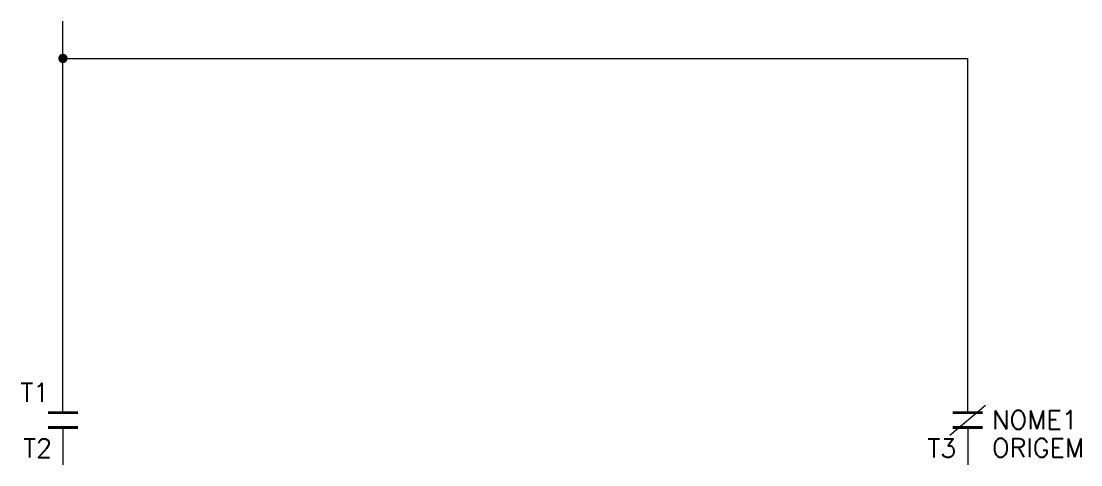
# Model space of a CAD drawing. Extents: x 173 to 286, y 175 to 223.
import ezdxf
from ezdxf.enums import TextEntityAlignment as Align

# ---------------------------------------------------------------- set-up
doc = ezdxf.new("R2010")
doc.units = 0
doc.header["$MEASUREMENT"] = 0
doc.layers.get('0').update_dxf_attribs({"linetype": 'CONTINUOUS'})
doc.styles.add('ROMANS', font='romans')

# ---------------------------------------------------------------- blocks, each defined once
blk = doc.blocks.new('CON2')
at = {"const_width": 0.5}
blk.add_lwpolyline([(-0.25, 0, 1), (0.25, 0, 1)], format="xyb", close=True, dxfattribs=at)

msp = doc.modelspace()

# ---------------------------------------------------------------- linework, layer by layer
at = {"color": 0}
for q in [(177.5, 222.97), (274.38, 218.97)]:
    msp.add_line((177.5, 218.97), q, dxfattribs=at)
for p, q in [((177.5, 181), (177.5, 218.97)), ((274.38, 181), (274.38, 218.97)), ((272.46, 178.59), (276.29, 181.81)), ((177.5, 179.4), (177.5, 175.4)), ((274.38, 179.4), (274.38, 175.4))]:
    msp.add_line(p, q)
at = {"color": 5, "const_width": 0.3}
for points in [[(179.1, 181), (175.9, 181)], [(275.98, 181), (272.78, 181)], [(179.1, 179.4), (175.9, 179.4)], [(275.98, 179.4), (272.78, 179.4)]]:
    msp.add_lwpolyline(points, dxfattribs=at)

# ---------------------------------------------------------------- block references
at = {"color": 0, "xscale": -1, "rotation": 90}
msp.add_blockref('CON2', (177.5, 218.97), dxfattribs=at)

# ---------------------------------------------------------------- texts
at = {"color": 7, "lineweight": -3, "style": 'ROMANS'}
for tag, text, p in [('T1', '', (172.94, 183.17)), ('NOME1', '', (276.98, 180.22)), ('ORIGEM', 'ORIGEM', (276.98, 177.22))]:
    msp.add_attdef(tag, text=text, height=2, dxfattribs=at).set_placement(p, align=Align.MIDDLE_LEFT)
for tag, p in [('T2', (176.33, 177.19)), ('T3', (273.16, 177.19))]:
    msp.add_attdef(tag, text='', height=2, dxfattribs=at).set_placement(p, align=Align.MIDDLE_RIGHT)

doc.saveas('drawing.dxf')
